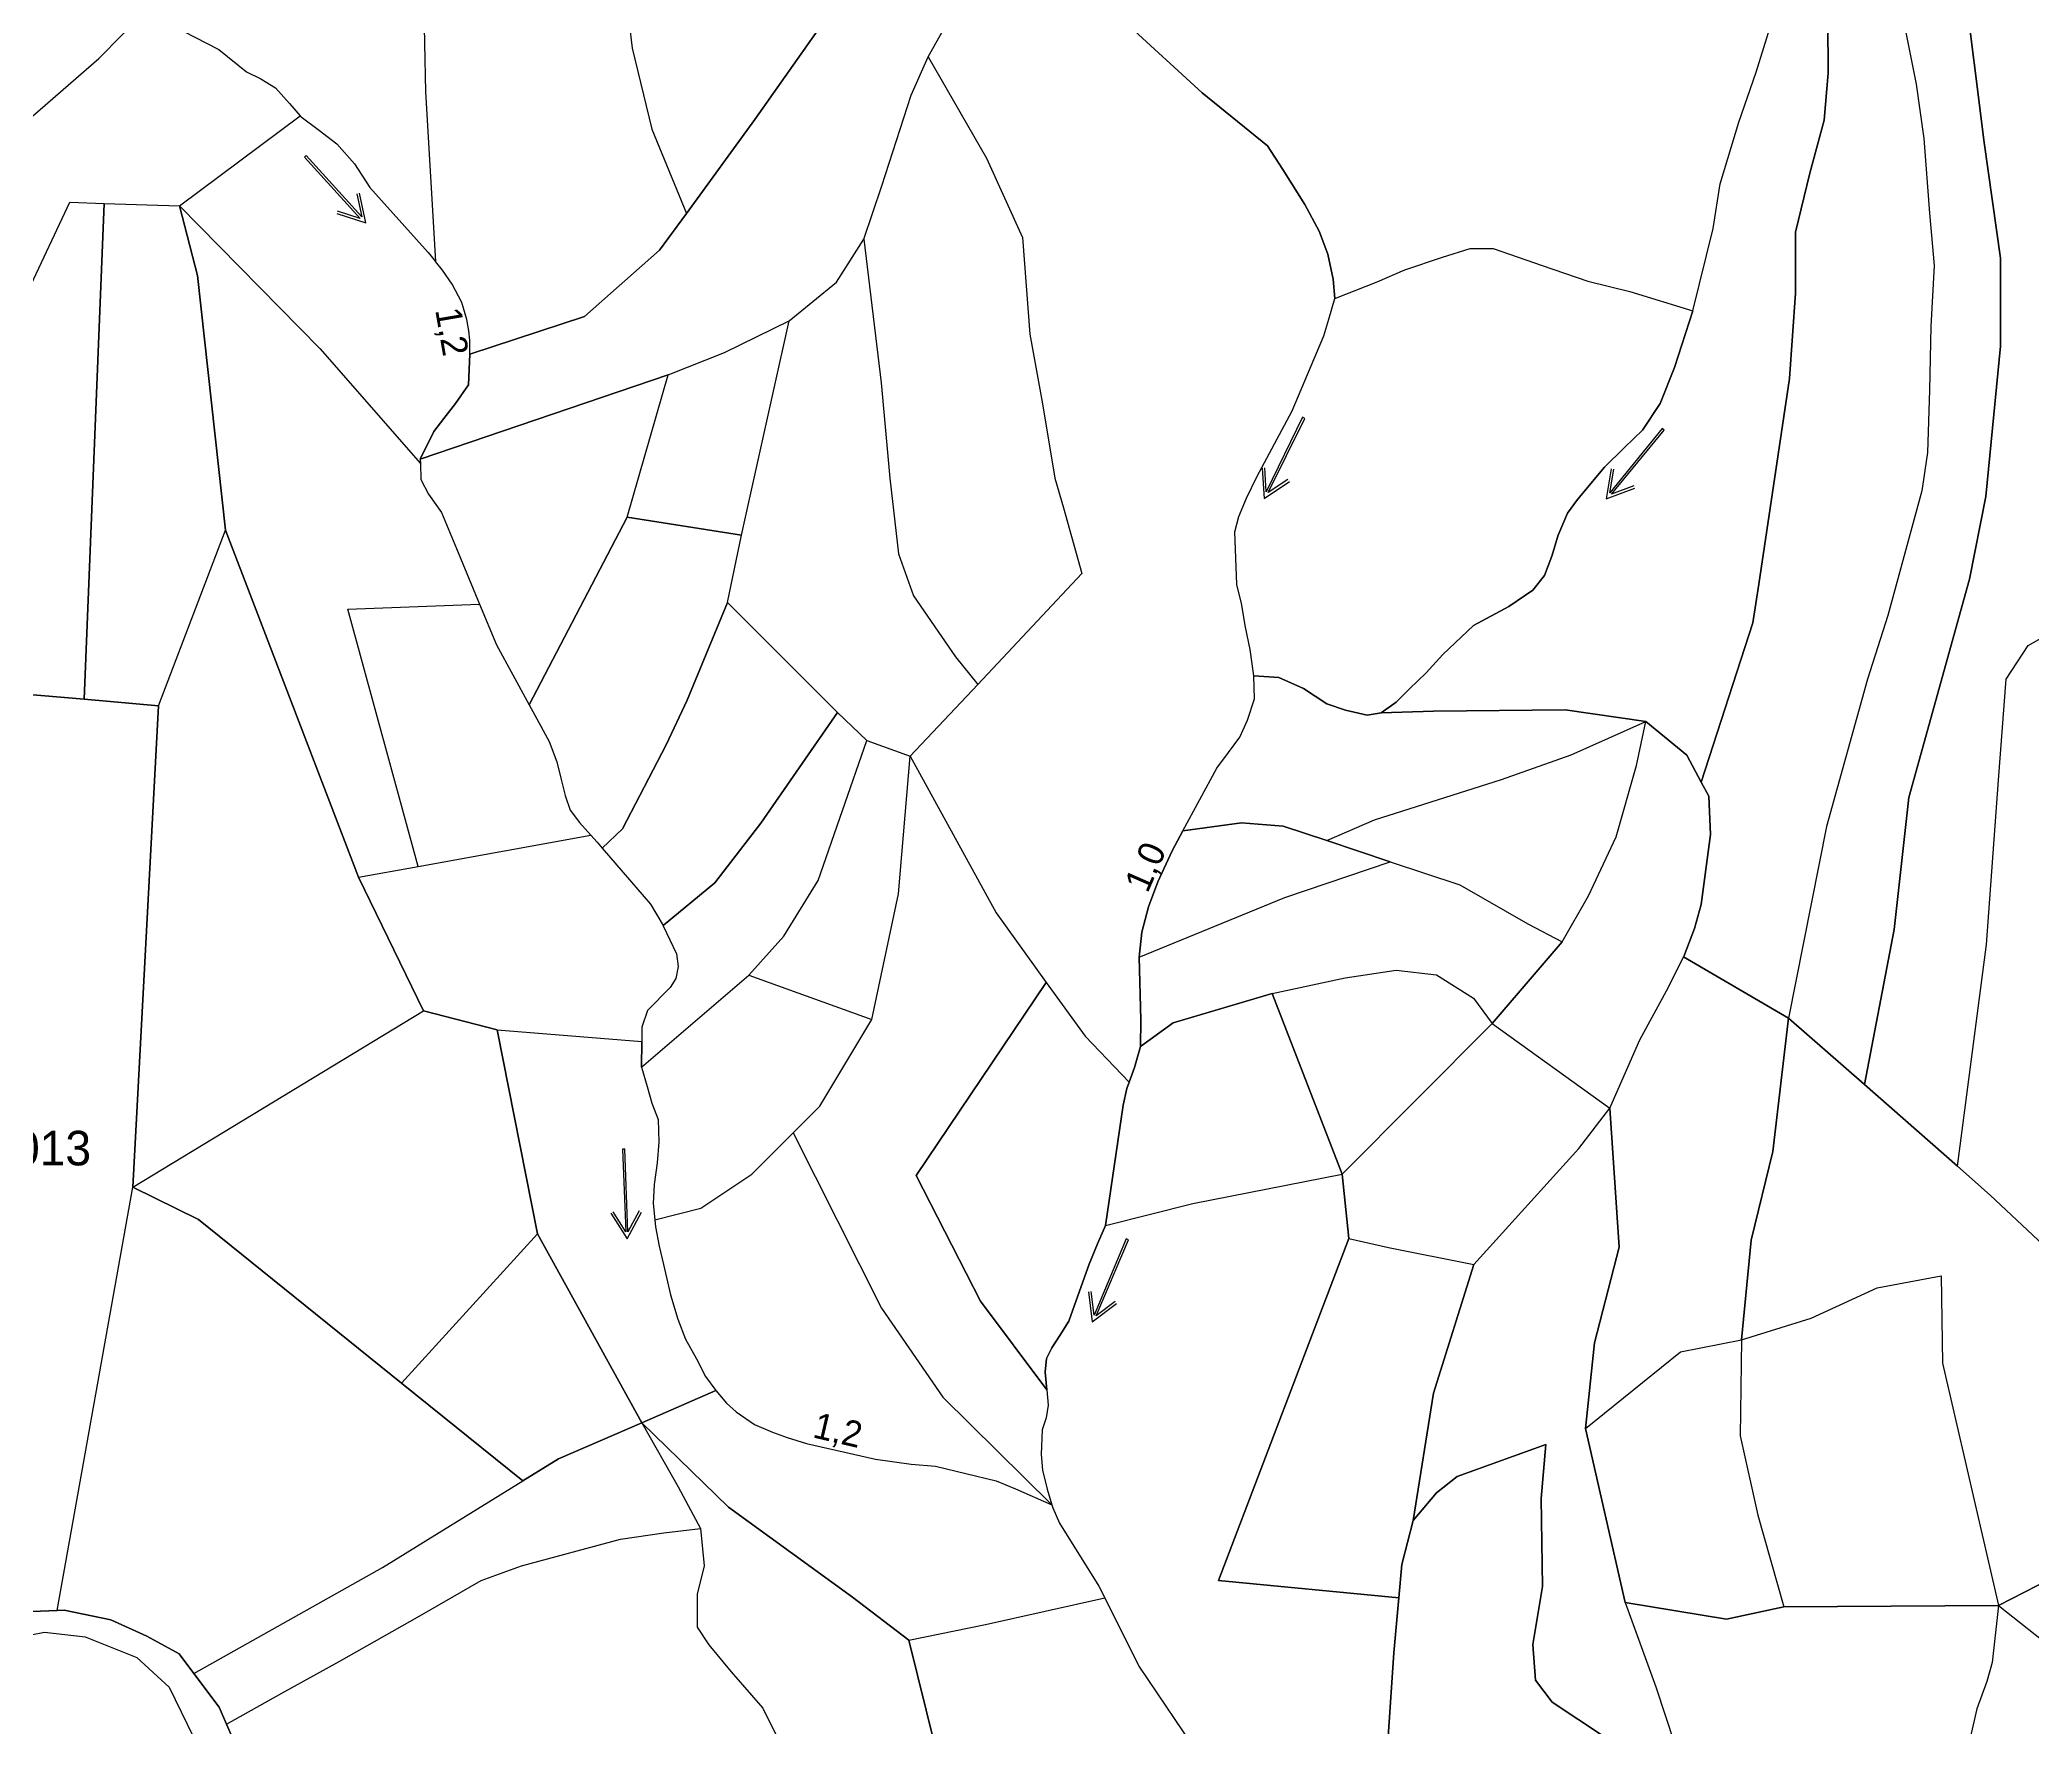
# Model space of a CAD drawing. Extents: x -6 to 556710, y -10 to 1845877.
# Drawn here: x 553300 to 554453, y 1841318 to 1842294 of the extents above; entities that cross this region are included whole.
import ezdxf

# ---------------------------------------------------------------- set-up
doc = ezdxf.new("R2010")
doc.units = 0
for name, color, linetype in [('Level 12', 7, 'Continuous'), ('Level 2', 7, 'Continuous'), ('Level 31', 7, 'Continuous'), ('Level 34', 7, 'Continuous'), ('Level 35', 7, 'Continuous'), ('Level 53', 7, 'Continuous'), ('Level 63', 7, 'Continuous')]:
    doc.layers.add(name, color=color, linetype=linetype)

msp = doc.modelspace()

# ---------------------------------------------------------------- linework, layer by layer
at = {"layer": 'Level 12'}
for p, q in [((553813.8, 1842284.59), (553836.62, 1842325.59)), ((553380.41, 1842198.23), (553450.28, 1842250.45)), ((553336.86, 1842199.67), (553325.22, 1841912.66)), ((553336.86, 1842199.67), (553380.41, 1842198.23)), ((553663.17, 1842100.53), (553519.77, 1842051.56)), ((553639.45, 1842018.08), (553663.17, 1842100.53)), ((553639.45, 1842018.08), (553582.74, 1841909.45)), ((553705.75, 1842007.56), (553639.45, 1842018.08)), ((553368.23, 1841908.94), (553407.09, 1842010.47)), ((553484.04, 1841809.64), (553407.09, 1842010.47)), ((553697.66, 1841968.72), (553705.75, 1842007.56)), ((553761.23, 1841905.06), (553697.66, 1841968.72)), ((553842.42, 1841921.29), (553803.27, 1841879.69)), ((553325.22, 1841912.66), (553264.5, 1841917.92)), ((553368.23, 1841908.94), (553325.22, 1841912.66)), ((553368.23, 1841908.94), (553353.4, 1841630.26)), ((553778.24, 1841888.87), (553761.23, 1841905.06)), ((553778.24, 1841888.87), (553803.27, 1841879.69)), ((553518.48, 1841815.88), (553618.48, 1841833.99)), ((554081.03, 1841818.65), (554044.49, 1841830.86)), ((553484.04, 1841809.64), (553518.48, 1841815.88)), ((553521.57, 1841732.27), (553484.04, 1841809.64)), ((554180.75, 1841772.24), (554140.23, 1841725.02)), ((554311.74, 1841728.1), (554250.96, 1841763.59)), ((553647.85, 1841699.77), (553709.98, 1841753.03)), ((553709.98, 1841753.03), (553781.16, 1841727.39)), ((554053.41, 1841637.71), (554012.87, 1841742.38)), ((553353.4, 1841630.26), (553521.57, 1841732.27)), ((553564.27, 1841721.31), (553521.57, 1841732.27)), ((554053.41, 1841637.71), (554140.23, 1841725.02)), ((554140.23, 1841725.02), (554208.31, 1841676.06)), ((554355.57, 1841689.63), (554311.74, 1841728.1)), ((553564.27, 1841721.31), (553647.93, 1841714.54)), ((553587.68, 1841603.33), (553564.27, 1841721.31)), ((554409.39, 1841642.39), (554355.57, 1841689.63)), ((554057.26, 1841600.5), (554053.41, 1841637.71)), ((553309.54, 1841385.24), (553353.4, 1841630.26)), ((553508.82, 1841516.88), (553587.68, 1841603.33)), ((553647.9, 1841493.92), (553587.68, 1841603.33)), ((553579.08, 1841460.22), (553508.82, 1841516.88)), ((553690.81, 1841512.6), (553647.9, 1841493.92)), ((554217.18, 1841389.81), (554194.24, 1841490.52)), ((554433.21, 1841388.19), (554308.97, 1841387.43))]:
    msp.add_line(p, q, dxfattribs=at)
for points in [[(553347.18, 1842827.62), (553395.8, 1842799.21), (553405.2, 1842790.94), (553419.17, 1842769.26), (553428.29, 1842750.43), (553466.2, 1842691.69), (553520.36, 1842634.64), (553600.17, 1842558.77), (553617.28, 1842527.97), (553624.12, 1842491.46), (553630.96, 1842435.55), (553632.1, 1842373.94), (553642.36, 1842289.51), (553653.77, 1842242.73), (553673.81, 1842193.9)], [(552964.33, 1842455.83), (553027.29, 1842412.07), (553083.21, 1842368.78), (553144.41, 1842312.83), (553195.06, 1842254.77), (553245.71, 1842209.37), (553281.98, 1842238.49), (553333.7, 1842283.52), (553360.32, 1842310.54)], [(553478.24, 1842449.75), (553502, 1842389.53), (553521.63, 1842320.76), (553522.86, 1842264.28), (553528.64, 1842165.96)], [(554010.03, 1842233.02), (553972.32, 1842263.69), (553928.58, 1842303.87), (553889.85, 1842322.53), (553836.62, 1842325.59)], [(554355.57, 1841689.63), (554372.87, 1841779.47), (554381.35, 1841855.9), (554416.36, 1841982.2), (554425.91, 1842029.98), (554434.4, 1842117.03), (554434.4, 1842167.98), (554424.85, 1842234.86), (554413.18, 1842328.96)], [(554376.38, 1842314.99), (554385.47, 1842268.71), (554390.06, 1842237.23), (554393.34, 1842193.94), (554395.96, 1842163.77), (554394, 1842128.35), (554393.36, 1842091.62), (554392.05, 1842055.55), (554388.77, 1842033.25), (554369.12, 1841961.1), (554357.32, 1841924.37), (554333.72, 1841839.11), (554311.74, 1841728.1)], [(554256.34, 1842137.4), (554268.09, 1842185.05), (554272.06, 1842210.93), (554283.01, 1842246.77), (554292.95, 1842275.63), (554301.82, 1842304.14)], [(554261.09, 1841864.76), (554291.03, 1841956.83), (554294.56, 1841979.22), (554312.23, 1842098.24), (554315.76, 1842147.73), (554315.76, 1842183.08), (554324, 1842217.25), (554332.25, 1842247.89), (554334.6, 1842275), (554334.51, 1842304.89)], [(553776.43, 1842179.01), (553786.92, 1842209.83), (553803.97, 1842262.29), (553813.8, 1842284.59)], [(553813.8, 1842284.59), (553847.53, 1842225.79), (553868.33, 1842179.87), (553872.63, 1842123.89), (553879.8, 1842083.71), (553886.97, 1842040.65), (553891.99, 1842023.43), (553902.75, 1841985.4), (553842.42, 1841921.29)], [(553276.52, 1842114.53), (553316.96, 1842200.33), (553336.86, 1842199.67)], [(553407.09, 1842010.47), (553390.72, 1842157.97), (553380.41, 1842198.23)], [(553380.41, 1842198.23), (553461.64, 1842115.66), (553519.81, 1842049.17)], [(553733.18, 1842131.79), (553760.7, 1842154.09), (553776.43, 1842179.01)], [(553776.43, 1842179.01), (553786.57, 1842095.9), (553791.59, 1842040.65), (553796.61, 1841996.88), (553805.22, 1841972.48), (553829.6, 1841937.32), (553842.42, 1841921.29)], [(554049.02, 1842144.64), (554073.62, 1842154.2), (554089.53, 1842161.17), (554111.42, 1842168.63), (554127.33, 1842173.61), (554140.76, 1842173.61), (554169.11, 1842163.66), (554195.47, 1842154.7), (554219.84, 1842148.73), (554256.34, 1842137.4)], [(553663.17, 1842100.53), (553695.82, 1842113.43), (553733.18, 1842131.79)], [(553705.75, 1842007.56), (553724.18, 1842090.9), (553733.18, 1842131.79)], [(553518.48, 1841815.88), (553477.84, 1841964.9), (553554.06, 1841967.74)], [(553697.66, 1841968.72), (553674.21, 1841912.09), (553662.08, 1841886.2), (553636.87, 1841837.68), (553625.1, 1841826.51)], [(554409.39, 1841642.39), (554426.28, 1841770.77), (554433.15, 1841865.92), (554437.73, 1841924.39), (554450.34, 1841943.88), (554501.47, 1841972.45)], [(553761.23, 1841905.06), (553716.81, 1841841.02), (553690.29, 1841806.47), (553660.28, 1841781.81)], [(554044.49, 1841830.86), (554072.11, 1841842.91), (554145.63, 1841866.23), (554185.97, 1841880.58), (554229.17, 1841899.73)], [(554229.17, 1841899.73), (554182.38, 1841906.6), (554106.18, 1841905.7), (554075.87, 1841904.85)], [(554180.75, 1841772.24), (554195.83, 1841798.95), (554211.97, 1841833.04), (554223.62, 1841874.3), (554229.17, 1841899.73)], [(554261.09, 1841864.76), (554252.75, 1841880.37), (554229.17, 1841899.73)], [(553709.98, 1841753.03), (553730.26, 1841775.52), (553750, 1841807.82), (553778.24, 1841888.87)], [(553781.16, 1841727.39), (553796.49, 1841800.04), (553803.27, 1841879.69)], [(553803.27, 1841879.69), (553853.01, 1841788.98), (553882.1, 1841748.79)], [(554250.96, 1841763.59), (554251.08, 1841763.83), (554257.18, 1841779.92), (554261.07, 1841793.8), (554266.61, 1841834.3), (554265.5, 1841856.5), (554261.09, 1841864.76)], [(554044.49, 1841830.86), (554019.21, 1841839.31), (553995.01, 1841841.1), (553961.21, 1841836.55)], [(553935.86, 1841763.36), (554020.07, 1841798.02), (554081.03, 1841818.65)], [(554081.03, 1841818.65), (554121.37, 1841805.2), (554160.82, 1841782.77), (554180.75, 1841772.24)], [(554208.31, 1841676.06), (554225.58, 1841715.56), (554242.21, 1841746.07), (554250.96, 1841763.59)], [(553882.38, 1841512.96), (553843.99, 1841564.33), (553806.74, 1841636.95), (553882.1, 1841748.79)], [(553882.1, 1841748.79), (553904.61, 1841717.68), (553929.97, 1841691.06)], [(554012.87, 1841742.38), (554055, 1841751.35), (554084.59, 1841755.84), (554107.9, 1841753.15), (554129.41, 1841739.69), (554140.23, 1841725.02)], [(554012.87, 1841742.38), (553955.49, 1841725.34), (553936.69, 1841711.61)], [(553735.67, 1841661.74), (553751.03, 1841677.11), (553781.16, 1841727.39)], [(554311.74, 1841728.1), (554302.64, 1841650.98), (554289.98, 1841599.52), (554284.44, 1841541.82)], [(554129.59, 1841585.6), (554190.23, 1841652.65), (554208.31, 1841676.06)], [(554194.24, 1841490.52), (554199.35, 1841540.09), (554213.59, 1841595.51), (554208.31, 1841676.06)], [(553655.54, 1841611.42), (553682.22, 1841618.1), (553711.71, 1841637.77), (553735.67, 1841661.74)], [(553735.67, 1841661.74), (553786.66, 1841560.32), (553822.29, 1841508.68), (553885.23, 1841446.5)], [(554409.39, 1841642.39), (554428.45, 1841625.66), (554499.33, 1841559.01)], [(553916.38, 1841608.17), (553966.84, 1841620.73), (554053.41, 1841637.71)], [(553508.82, 1841516.88), (553391.44, 1841611.55), (553353.4, 1841630.26)], [(554086.16, 1841392.65), (553981.74, 1841402.54), (554057.26, 1841600.5)], [(554057.26, 1841600.5), (554080.18, 1841595.36), (554129.59, 1841585.6)], [(554129.59, 1841585.6), (554106.19, 1841511.1), (554094.34, 1841437.38)], [(554284.44, 1841541.82), (554324.8, 1841554.45), (554362.93, 1841572.1), (554399.95, 1841578.91), (554400.77, 1841528.33), (554415.01, 1841466.57), (554433.21, 1841388.19)], [(554499.33, 1841559.01), (554493.9, 1841512.42), (554484.61, 1841448.01), (554482.62, 1841436.72), (554475.98, 1841419.46), (554463.37, 1841403.52), (554433.21, 1841388.19)], [(554194.24, 1841490.52), (554249.24, 1841534.93), (554284.44, 1841541.82)], [(554284.44, 1841541.82), (554283.65, 1841486.4), (554293.94, 1841440.48), (554308.97, 1841387.43)], [(553647.9, 1841493.92), (553599.73, 1841472.95), (553579.08, 1841460.22)], [(553802.58, 1841368.06), (553769.96, 1841392.87), (553698.2, 1841445.09), (553647.9, 1841493.92)], [(553647.9, 1841493.92), (553669.07, 1841456.92), (553681.98, 1841432.78)], [(554209.7, 1841110.96), (554218.67, 1841131.59), (554225.85, 1841163.09), (554233.03, 1841206.94), (554237.01, 1841223.68), (554242.59, 1841238.83), (554242.59, 1841246.81), (554240.2, 1841261.16), (554217.08, 1841297.83), (554205.13, 1841312.19), (554174.84, 1841332.12), (554165.28, 1841344.88), (554163.68, 1841365.61), (554169.26, 1841399.11), (554168.46, 1841450.14), (554171.15, 1841481.24), (554119.84, 1841462.9), (554107.89, 1841453.33), (554094.34, 1841437.38)], [(553388.74, 1841348.86), (553497.95, 1841410.19), (553579.08, 1841460.22)], [(554094.34, 1841437.38), (554087.96, 1841411.87), (554086.16, 1841392.65)], [(553407.62, 1841319.47), (553439.53, 1841337.34), (553472.72, 1841355.79), (553519.43, 1841382.23), (553555.07, 1841402.52), (553578.42, 1841411.13), (553635.58, 1841426.5), (553660.77, 1841430.19), (553681.98, 1841432.78)], [(553681.98, 1841432.78), (553684.02, 1841411.02), (553679.94, 1841394.7), (553679.94, 1841375.65), (553686.73, 1841365.45), (553699.65, 1841349.81), (553718, 1841328.73), (553727.51, 1841309.68), (553727.93, 1841308.52)], [(553802.58, 1841368.06), (553846.96, 1841377.2), (553915.9, 1841392.53)], [(554086.16, 1841392.65), (554083.18, 1841360.83), (554079.99, 1841312.19), (554072.02, 1841284.28), (554065.65, 1841242.81), (554063.53, 1841199.3)], [(554217.18, 1841389.81), (554234.97, 1841341.08), (554245.72, 1841308.32), (554251.86, 1841288.35), (554259.02, 1841254.06)], [(554308.97, 1841387.43), (554275.74, 1841380.31), (554217.18, 1841389.81)], [(554433.21, 1841388.19), (554429.47, 1841355.1), (554426.49, 1841344.1), (554420.77, 1841328.28), (554413.66, 1841298.02), (554413.66, 1841287.02), (554414.57, 1841270.06), (554420.07, 1841259.51), (554437.03, 1841237.96), (554442.9, 1841228.01)], [(554433.21, 1841388.19), (554467.43, 1841361.21), (554555.47, 1841331.85), (554614.61, 1841305.65), (554659.85, 1841319.37)], [(553835.21, 1841204.86), (553827.38, 1841267.53), (553802.58, 1841368.06)]]:
    msp.add_lwpolyline(points, dxfattribs=at)
at = {"layer": 'Level 2'}
for p, q in [((553813.8, 1842284.59), (553836.62, 1842325.59)), ((553380.41, 1842198.23), (553450.28, 1842250.45)), ((553325.22, 1841912.66), (553336.86, 1842199.67)), ((553336.86, 1842199.67), (553380.41, 1842198.23)), ((553519.77, 1842051.56), (553663.17, 1842100.53)), ((553639.45, 1842018.08), (553663.17, 1842100.53)), ((553519.77, 1842051.56), (553519.81, 1842049.17)), ((553582.74, 1841909.45), (553639.45, 1842018.08)), ((553639.45, 1842018.08), (553705.75, 1842007.56)), ((553368.23, 1841908.94), (553407.09, 1842010.47)), ((553407.09, 1842010.47), (553484.04, 1841809.64)), ((553697.66, 1841968.72), (553705.75, 1842007.56)), ((553697.66, 1841968.72), (553761.23, 1841905.06)), ((553803.27, 1841879.69), (553842.42, 1841921.29)), ((553264.5, 1841917.92), (553325.22, 1841912.66)), ((553325.22, 1841912.66), (553368.23, 1841908.94)), ((553353.4, 1841630.26), (553368.23, 1841908.94)), ((553761.23, 1841905.06), (553778.24, 1841888.87)), ((553778.24, 1841888.87), (553803.27, 1841879.69)), ((553518.48, 1841815.88), (553618.48, 1841833.99)), ((554044.49, 1841830.86), (554081.03, 1841818.65)), ((553484.04, 1841809.64), (553518.48, 1841815.88)), ((553484.04, 1841809.64), (553521.57, 1841732.27)), ((554140.23, 1841725.02), (554180.75, 1841772.24)), ((554250.96, 1841763.59), (554311.74, 1841728.1)), ((553647.85, 1841699.77), (553709.98, 1841753.03)), ((553709.98, 1841753.03), (553781.16, 1841727.39)), ((554012.87, 1841742.38), (554053.41, 1841637.71)), ((553353.4, 1841630.26), (553521.57, 1841732.27)), ((553521.57, 1841732.27), (553564.27, 1841721.31)), ((554053.41, 1841637.71), (554140.23, 1841725.02)), ((554140.23, 1841725.02), (554208.31, 1841676.06)), ((554311.74, 1841728.1), (554355.57, 1841689.63)), ((553564.27, 1841721.31), (553647.93, 1841714.54)), ((553564.27, 1841721.31), (553587.68, 1841603.33)), ((553647.85, 1841699.77), (553647.93, 1841714.54)), ((554355.57, 1841689.63), (554409.39, 1841642.39)), ((554053.41, 1841637.71), (554057.26, 1841600.5)), ((553309.54, 1841385.24), (553353.4, 1841630.26)), ((553508.82, 1841516.88), (553587.68, 1841603.33)), ((553587.68, 1841603.33), (553647.9, 1841493.92)), ((553508.82, 1841516.88), (553579.08, 1841460.22)), ((553647.9, 1841493.92), (553690.81, 1841512.6)), ((554194.24, 1841490.52), (554217.18, 1841389.81)), ((554308.97, 1841387.43), (554433.21, 1841388.19))]:
    msp.add_line(p, q, dxfattribs=at)
for points in [[(553347.18, 1842827.62), (553395.8, 1842799.21), (553405.2, 1842790.94), (553419.17, 1842769.26), (553428.29, 1842750.43), (553466.2, 1842691.69), (553520.36, 1842634.64), (553600.17, 1842558.77), (553617.28, 1842527.97), (553624.12, 1842491.46), (553630.96, 1842435.55), (553632.1, 1842373.94), (553642.36, 1842289.51), (553653.77, 1842242.73), (553673.81, 1842193.9)], [(552964.33, 1842455.83), (553027.29, 1842412.07), (553083.21, 1842368.78), (553144.41, 1842312.83), (553195.06, 1842254.77), (553245.71, 1842209.37), (553281.98, 1842238.49), (553333.7, 1842283.52), (553360.32, 1842310.54)], [(553478.24, 1842449.75), (553502, 1842389.53), (553521.63, 1842320.76), (553522.86, 1842264.28), (553528.64, 1842165.96)], [(553673.81, 1842193.9), (553713.33, 1842248.17), (553768.39, 1842326.33), (553782.47, 1842371.18)], [(553836.62, 1842325.59), (553889.85, 1842322.53), (553928.58, 1842303.87), (553972.32, 1842263.69), (554010.03, 1842233.02), (554019.03, 1842219.25), (554031.67, 1842198.97), (554039.96, 1842183.55), (554044.96, 1842170.26), (554048.17, 1842155.82), (554049.02, 1842144.64)], [(554413.18, 1842328.96), (554424.85, 1842234.86), (554434.4, 1842167.98), (554434.4, 1842117.03), (554425.91, 1842029.98), (554416.36, 1841982.2), (554381.35, 1841855.9), (554372.87, 1841779.47), (554355.57, 1841689.63)], [(554376.38, 1842314.99), (554385.47, 1842268.71), (554390.06, 1842237.23), (554393.34, 1842193.94), (554395.96, 1842163.77), (554394, 1842128.35), (554393.36, 1842091.62), (554392.05, 1842055.55), (554388.77, 1842033.25), (554369.12, 1841961.1), (554357.32, 1841924.37), (554333.72, 1841839.11), (554311.74, 1841728.1)], [(553360.32, 1842310.54), (553362.21, 1842309.69), (553403.17, 1842288.74), (553419.09, 1842275.75), (553427.52, 1842271.77), (553435.9, 1842266.65), (553444.07, 1842257.43), (553450.28, 1842250.45)], [(554256.34, 1842137.4), (554268.09, 1842185.05), (554272.06, 1842210.93), (554283.01, 1842246.77), (554292.95, 1842275.63), (554301.82, 1842304.14)], [(554334.51, 1842304.89), (554334.6, 1842275), (554332.25, 1842247.89), (554324, 1842217.25), (554315.76, 1842183.08), (554315.76, 1842147.73), (554312.23, 1842098.24), (554294.56, 1841979.22), (554291.03, 1841956.83), (554261.09, 1841864.76)], [(553776.43, 1842179.01), (553786.92, 1842209.83), (553803.97, 1842262.29), (553813.8, 1842284.59)], [(553813.8, 1842284.59), (553847.53, 1842225.79), (553868.33, 1842179.87), (553872.63, 1842123.89), (553879.8, 1842083.71), (553886.97, 1842040.65), (553891.99, 1842023.43), (553902.75, 1841985.4), (553842.42, 1841921.29)], [(553450.28, 1842250.45), (553450.83, 1842249.84), (553460.69, 1842242.52), (553471.53, 1842234.07), (553481.68, 1842222.6), (553490.56, 1842208.9), (553524.4, 1842171.27), (553528.64, 1842165.96)], [(553276.52, 1842114.53), (553316.96, 1842200.33), (553336.86, 1842199.67)], [(553380.41, 1842198.23), (553461.64, 1842115.66), (553519.81, 1842049.17)], [(553380.41, 1842198.23), (553390.72, 1842157.97), (553407.09, 1842010.47)], [(553548.41, 1842112.48), (553614.74, 1842134.12), (553658.27, 1842172.56), (553673.81, 1842193.9)], [(553733.18, 1842131.79), (553760.7, 1842154.09), (553776.43, 1842179.01)], [(553776.43, 1842179.01), (553786.57, 1842095.9), (553791.59, 1842040.65), (553796.61, 1841996.88), (553805.22, 1841972.48), (553829.6, 1841937.32), (553842.42, 1841921.29)], [(554049.02, 1842144.64), (554073.62, 1842154.2), (554089.53, 1842161.17), (554111.42, 1842168.63), (554127.33, 1842173.61), (554140.76, 1842173.61), (554169.11, 1842163.66), (554195.47, 1842154.7), (554219.84, 1842148.73), (554256.34, 1842137.4)], [(553548.41, 1842112.48), (553548.53, 1842120.57), (553547.91, 1842126), (553546.78, 1842132.52), (553543.77, 1842142.24), (553538.28, 1842152.92), (553532.6, 1842161.01), (553528.64, 1842165.96)], [(554002.13, 1841926.28), (554000.07, 1841941.52), (553997.42, 1841954.31), (553995.15, 1841968), (553992.39, 1841979.15), (553991.25, 1842009.48), (553993.5, 1842018.52), (553997.97, 1842029.03), (554003.87, 1842041.33), (554024.47, 1842079.69), (554042.63, 1842122.93), (554045.57, 1842132.61), (554049.02, 1842144.64)], [(553663.17, 1842100.53), (553695.82, 1842113.43), (553733.18, 1842131.79)], [(553705.75, 1842007.56), (553724.18, 1842090.9), (553733.18, 1842131.79)], [(554075.87, 1841904.85), (554084.51, 1841910.91), (554092.4, 1841918.68), (554102.04, 1841927.93), (554111.53, 1841938.53), (554129.26, 1841955.39), (554149.75, 1841966.27), (554163.67, 1841975.75), (554170.36, 1841984.37), (554174.67, 1841995.56), (554178.27, 1842007.66), (554183.84, 1842020.29), (554189.55, 1842028.25), (554205.23, 1842046.98), (554216.73, 1842058.41), (554227.1, 1842068.38), (554237.41, 1842083.87), (554245.77, 1842104.69), (554256.34, 1842137.4)], [(553519.77, 1842051.56), (553527.62, 1842067.65), (553533.3, 1842075.23), (553540.11, 1842083.8), (553547.6, 1842094.72), (553548.41, 1842112.48)], [(553519.81, 1842049.17), (553519.98, 1842039.8), (553524.47, 1842031.3), (553532.02, 1842020.86), (553540.71, 1842000), (553554.06, 1841967.74)], [(553518.48, 1841815.88), (553477.84, 1841964.9), (553554.06, 1841967.74)], [(553554.06, 1841967.74), (553563.85, 1841944.1), (553582.74, 1841909.45)], [(553625.1, 1841826.51), (553636.87, 1841837.68), (553662.08, 1841886.2), (553674.21, 1841912.09), (553697.66, 1841968.72)], [(554409.39, 1841642.39), (554426.28, 1841770.77), (554433.15, 1841865.92), (554437.73, 1841924.39), (554450.34, 1841943.88), (554501.47, 1841972.45)], [(553961.21, 1841836.55), (553980.72, 1841872.75), (553987.54, 1841881.9), (553994.02, 1841890.64), (553998.48, 1841900.48), (554002.55, 1841912.87), (554002.13, 1841926.28)], [(554002.13, 1841926.28), (554016.76, 1841925.26), (554030.95, 1841918.99), (554044.43, 1841910.07), (554055.26, 1841906.27), (554067.72, 1841903.39), (554075.87, 1841904.85)], [(553582.74, 1841909.45), (553585.99, 1841903.48), (553594.44, 1841888.28), (553598.79, 1841876.54), (553601.17, 1841867.06), (553603.53, 1841856.91), (553606.45, 1841848.55), (553611.83, 1841841.31), (553618.48, 1841833.99)], [(553660.28, 1841781.81), (553690.29, 1841806.47), (553716.81, 1841841.02), (553761.23, 1841905.06)], [(554044.49, 1841830.86), (554072.11, 1841842.91), (554145.63, 1841866.23), (554185.97, 1841880.58), (554229.17, 1841899.73)], [(554075.87, 1841904.85), (554106.18, 1841905.7), (554182.38, 1841906.6), (554229.17, 1841899.73)], [(554180.75, 1841772.24), (554195.83, 1841798.95), (554211.97, 1841833.04), (554223.62, 1841874.3), (554229.17, 1841899.73)], [(554229.17, 1841899.73), (554252.75, 1841880.37), (554261.09, 1841864.76)], [(553709.98, 1841753.03), (553730.26, 1841775.52), (553750, 1841807.82), (553778.24, 1841888.87)], [(553781.16, 1841727.39), (553796.49, 1841800.04), (553803.27, 1841879.69)], [(553803.27, 1841879.69), (553853.01, 1841788.98), (553882.1, 1841748.79)], [(554261.09, 1841864.76), (554265.5, 1841856.5), (554266.61, 1841834.3), (554261.07, 1841793.8), (554257.18, 1841779.92), (554251.08, 1841763.83), (554250.96, 1841763.59)], [(553961.21, 1841836.55), (553995.01, 1841841.1), (554019.21, 1841839.31), (554044.49, 1841830.86)], [(553618.48, 1841833.99), (553622.16, 1841829.94), (553625.1, 1841826.51)], [(553935.86, 1841763.36), (553937.32, 1841777.84), (553941.15, 1841792.49), (553946.72, 1841806.95), (553954.95, 1841824.94), (553961.21, 1841836.55)], [(553625.1, 1841826.51), (553653.04, 1841794), (553660.28, 1841781.81)], [(553935.86, 1841763.36), (554020.07, 1841798.02), (554081.03, 1841818.65)], [(554081.03, 1841818.65), (554121.37, 1841805.2), (554160.82, 1841782.77), (554180.75, 1841772.24)], [(553660.28, 1841781.81), (553660.43, 1841781.55), (553668.04, 1841765.3), (553668.93, 1841758.04), (553667.61, 1841751.02), (553664.35, 1841745.89), (553651.22, 1841732.51), (553647.98, 1841722.89), (553647.93, 1841714.54)], [(553936.69, 1841711.61), (553936.89, 1841727.1), (553935.86, 1841763.36)], [(554208.31, 1841676.06), (554225.58, 1841715.56), (554242.21, 1841746.07), (554250.96, 1841763.59)], [(553882.1, 1841748.79), (553806.74, 1841636.95), (553843.99, 1841564.33), (553882.38, 1841512.96)], [(553882.1, 1841748.79), (553904.61, 1841717.68), (553929.97, 1841691.06)], [(554012.87, 1841742.38), (554055, 1841751.35), (554084.59, 1841755.84), (554107.9, 1841753.15), (554129.41, 1841739.69), (554140.23, 1841725.02)], [(553936.69, 1841711.61), (553955.49, 1841725.34), (554012.87, 1841742.38)], [(553735.67, 1841661.74), (553751.03, 1841677.11), (553781.16, 1841727.39)], [(554284.44, 1841541.82), (554289.98, 1841599.52), (554302.64, 1841650.98), (554311.74, 1841728.1)], [(553929.97, 1841691.06), (553933.05, 1841699.56), (553936.69, 1841711.61)], [(553647.85, 1841699.77), (553651.01, 1841688.47), (553653.87, 1841678.95), (553657.4, 1841669.41), (553657.79, 1841656.37), (553656.92, 1841644.34), (553655.06, 1841631.73), (553654.63, 1841620.89), (553655.54, 1841611.42)], [(553916.38, 1841608.17), (553926.58, 1841677.74), (553928.66, 1841687.43), (553929.97, 1841691.06)], [(554129.59, 1841585.6), (554190.23, 1841652.65), (554208.31, 1841676.06)], [(554208.31, 1841676.06), (554213.59, 1841595.51), (554199.35, 1841540.09), (554194.24, 1841490.52)], [(553655.54, 1841611.42), (553682.22, 1841618.1), (553711.71, 1841637.77), (553735.67, 1841661.74)], [(553735.67, 1841661.74), (553786.66, 1841560.32), (553822.29, 1841508.68), (553885.23, 1841446.5)], [(554409.39, 1841642.39), (554428.45, 1841625.66), (554499.33, 1841559.01)], [(553916.38, 1841608.17), (553966.84, 1841620.73), (554053.41, 1841637.71)], [(553353.4, 1841630.26), (553391.44, 1841611.55), (553508.82, 1841516.88)], [(553655.54, 1841611.42), (553655.94, 1841607.29), (553657.94, 1841596.05), (553660.53, 1841585.55), (553664.56, 1841568.04), (553668.8, 1841553.8), (553673.21, 1841542.36), (553679.72, 1841530.95), (553684.76, 1841520.71), (553690.81, 1841512.6)], [(553882.38, 1841512.96), (553881.53, 1841523.27), (553882.29, 1841531.09), (553885.23, 1841537.33), (553890, 1841544.35), (553895.1, 1841552.64), (553898.38, 1841561.88), (553906.93, 1841585.64), (553911.74, 1841597.44), (553916.38, 1841608.17)], [(554057.26, 1841600.5), (553981.74, 1841402.54), (554086.16, 1841392.65)], [(554057.26, 1841600.5), (554080.18, 1841595.36), (554129.59, 1841585.6)], [(554094.34, 1841437.38), (554106.19, 1841511.1), (554129.59, 1841585.6)], [(554284.44, 1841541.82), (554324.8, 1841554.45), (554362.93, 1841572.1), (554399.95, 1841578.91), (554400.77, 1841528.33), (554415.01, 1841466.57), (554433.21, 1841388.19)], [(554433.21, 1841388.19), (554463.37, 1841403.52), (554475.98, 1841419.46), (554482.62, 1841436.72), (554484.61, 1841448.01), (554493.9, 1841512.42), (554499.33, 1841559.01)], [(554194.24, 1841490.52), (554249.24, 1841534.93), (554284.44, 1841541.82)], [(554284.44, 1841541.82), (554283.65, 1841486.4), (554293.94, 1841440.48), (554308.97, 1841387.43)], [(553690.81, 1841512.6), (553696.96, 1841505.25), (553702.68, 1841500.16), (553713.13, 1841492.81), (553723.63, 1841488.52), (553732.18, 1841485.45), (553743.26, 1841481.9), (553783.2, 1841472.93), (553803.87, 1841469.96), (553818.03, 1841468.75), (553853.11, 1841460.38), (553864.31, 1841455.71), (553885.23, 1841446.5)], [(553882.38, 1841512.96), (553883.17, 1841504.07), (553881.96, 1841496.77), (553879.78, 1841489.76), (553879.05, 1841475.54), (553879.96, 1841466.38), (553882.51, 1841455.4), (553885.23, 1841446.5)], [(553579.08, 1841460.22), (553599.73, 1841472.95), (553647.9, 1841493.92)], [(553647.9, 1841493.92), (553698.2, 1841445.09), (553769.96, 1841392.87), (553802.58, 1841368.06)], [(553647.9, 1841493.92), (553669.07, 1841456.92), (553681.98, 1841432.78)], [(554094.34, 1841437.38), (554107.89, 1841453.33), (554119.84, 1841462.9), (554171.15, 1841481.24), (554168.46, 1841450.14), (554169.26, 1841399.11), (554163.68, 1841365.61), (554165.28, 1841344.88), (554174.84, 1841332.12), (554205.13, 1841312.19), (554217.08, 1841297.83), (554240.2, 1841261.16), (554242.59, 1841246.81), (554242.59, 1841238.83), (554237.01, 1841223.68), (554233.03, 1841206.94), (554225.85, 1841163.09), (554218.67, 1841131.59), (554209.7, 1841110.96)], [(553388.74, 1841348.86), (553497.95, 1841410.19), (553579.08, 1841460.22)], [(553885.23, 1841446.5), (553885.79, 1841444.68), (553889.64, 1841435.75), (553912.45, 1841399.41), (553915.9, 1841392.53)], [(554086.16, 1841392.65), (554087.96, 1841411.87), (554094.34, 1841437.38)], [(553407.62, 1841319.47), (553439.53, 1841337.34), (553472.72, 1841355.79), (553519.43, 1841382.23), (553555.07, 1841402.52), (553578.42, 1841411.13), (553635.58, 1841426.5), (553660.77, 1841430.19), (553681.98, 1841432.78)], [(553681.98, 1841432.78), (553684.02, 1841411.02), (553679.94, 1841394.7), (553679.94, 1841375.65), (553686.73, 1841365.45), (553699.65, 1841349.81), (553718, 1841328.73), (553727.51, 1841309.68), (553727.93, 1841308.52)], [(553802.58, 1841368.06), (553846.96, 1841377.2), (553915.9, 1841392.53)], [(553915.9, 1841392.53), (553935.69, 1841353.08), (553972.11, 1841298.95), (553999.89, 1841260), (554016.72, 1841242.05)], [(554063.53, 1841199.3), (554065.65, 1841242.81), (554072.02, 1841284.28), (554079.99, 1841312.19), (554083.18, 1841360.83), (554086.16, 1841392.65)], [(554217.18, 1841389.81), (554275.74, 1841380.31), (554308.97, 1841387.43)], [(554217.18, 1841389.81), (554234.97, 1841341.08), (554245.72, 1841308.32), (554251.86, 1841288.35), (554259.02, 1841254.06)], [(553225.57, 1841363.29), (553230.43, 1841366.33), (553261.09, 1841377.01), (553285.47, 1841384.26), (553309.54, 1841385.24)], [(553416.1, 1841300), (553407.62, 1841319.47), (553403.36, 1841329.26), (553388.74, 1841348.86), (553380.24, 1841360.25), (553361.51, 1841370.32), (553340.64, 1841379.77), (553313.66, 1841385.41), (553309.54, 1841385.24), (553285.47, 1841384.26)], [(553309.54, 1841385.24), (553313.66, 1841385.41), (553340.64, 1841379.77), (553361.51, 1841370.32), (553380.24, 1841360.25), (553388.74, 1841348.86)], [(554433.21, 1841388.19), (554429.47, 1841355.1), (554426.49, 1841344.1), (554420.77, 1841328.28), (554413.66, 1841298.02), (554413.66, 1841287.02), (554414.57, 1841270.06), (554420.07, 1841259.51), (554437.03, 1841237.96), (554442.9, 1841228.01)], [(554433.21, 1841388.19), (554467.43, 1841361.21), (554555.47, 1841331.85), (554614.61, 1841305.65), (554659.85, 1841319.37)], [(553270.39, 1841366.45), (553302.28, 1841372.69), (553325.84, 1841369.92), (553355.65, 1841358.13), (553374.36, 1841340.79), (553388.23, 1841312.35)], [(553802.58, 1841368.06), (553827.38, 1841267.53), (553835.21, 1841204.86)], [(553388.74, 1841348.86), (553403.36, 1841329.26), (553407.62, 1841319.47)], [(553407.62, 1841319.47), (553416.1, 1841300), (553425.22, 1841275.3), (553427.71, 1841250.26), (553423.61, 1841215.23), (553421.99, 1841209.11)]]:
    msp.add_lwpolyline(points, dxfattribs=at)
at = {"layer": 'Level 31'}
for points in [[(553309.54, 1841385.24), (553285.47, 1841384.26), (553261.09, 1841377.01), (553230.43, 1841366.33), (553225.57, 1841363.29)], [(553388.74, 1841348.86), (553380.24, 1841360.25), (553361.51, 1841370.32), (553340.64, 1841379.77), (553313.66, 1841385.41), (553309.54, 1841385.24)], [(553388.74, 1841348.86), (553403.36, 1841329.26), (553407.62, 1841319.47)], [(553407.62, 1841319.47), (553416.1, 1841300), (553425.22, 1841275.3), (553427.71, 1841250.26), (553423.61, 1841215.23), (553421.99, 1841209.11)]]:
    msp.add_lwpolyline(points, dxfattribs=at)
at = {"layer": 'Level 34'}
for p, q in [((553519.77, 1842051.56), (553519.81, 1842049.17)), ((553937.32, 1841777.84), (553935.86, 1841763.36)), ((553647.93, 1841714.54), (553647.85, 1841699.77))]:
    msp.add_line(p, q, dxfattribs=at)
for points in [[(553360.32, 1842310.54), (553362.21, 1842309.69), (553403.17, 1842288.74), (553419.09, 1842275.75), (553427.52, 1842271.77), (553435.9, 1842266.65), (553444.07, 1842257.43), (553450.28, 1842250.45)], [(553450.28, 1842250.45), (553450.83, 1842249.84), (553460.69, 1842242.52), (553471.53, 1842234.07), (553481.68, 1842222.6), (553490.56, 1842208.9), (553524.4, 1842171.27), (553528.64, 1842165.96)], [(554049.02, 1842144.64), (554048.17, 1842155.82), (554044.96, 1842170.26), (554039.96, 1842183.55), (554031.67, 1842198.97), (554019.03, 1842219.25), (554010.03, 1842233.02)], [(553548.41, 1842112.48), (553548.53, 1842120.57), (553547.91, 1842126), (553546.78, 1842132.52), (553543.77, 1842142.24), (553538.28, 1842152.92), (553532.6, 1842161.01), (553528.64, 1842165.96)], [(554002.13, 1841926.28), (554000.07, 1841941.52), (553997.42, 1841954.31), (553995.15, 1841968), (553992.39, 1841979.15), (553991.25, 1842009.48), (553993.5, 1842018.52), (553997.97, 1842029.03), (554003.87, 1842041.33), (554024.47, 1842079.69), (554042.63, 1842122.93), (554045.57, 1842132.61), (554049.02, 1842144.64)], [(554256.34, 1842137.4), (554245.77, 1842104.69), (554237.41, 1842083.87), (554227.1, 1842068.38), (554216.73, 1842058.41), (554205.23, 1842046.98), (554189.55, 1842028.25), (554183.84, 1842020.29), (554178.27, 1842007.66), (554174.67, 1841995.56), (554170.36, 1841984.37), (554163.67, 1841975.75), (554149.75, 1841966.27), (554129.26, 1841955.39), (554111.53, 1841938.53), (554102.04, 1841927.93), (554092.4, 1841918.68), (554084.51, 1841910.91), (554075.87, 1841904.85)], [(553548.41, 1842112.48), (553547.6, 1842094.72), (553540.11, 1842083.8), (553533.3, 1842075.23), (553527.62, 1842067.65), (553519.77, 1842051.56)], [(553519.81, 1842049.17), (553519.98, 1842039.8), (553524.47, 1842031.3), (553532.02, 1842020.86), (553540.71, 1842000), (553554.06, 1841967.74)], [(553554.06, 1841967.74), (553563.85, 1841944.1), (553582.74, 1841909.45)], [(553961.21, 1841836.55), (553980.72, 1841872.75), (553987.54, 1841881.9), (553994.02, 1841890.64), (553998.48, 1841900.48), (554002.55, 1841912.87), (554002.13, 1841926.28)], [(554075.87, 1841904.85), (554067.72, 1841903.39), (554055.26, 1841906.27), (554044.43, 1841910.07), (554030.95, 1841918.99), (554016.76, 1841925.26), (554002.13, 1841926.28)], [(553582.74, 1841909.45), (553585.99, 1841903.48), (553594.44, 1841888.28), (553598.79, 1841876.54), (553601.17, 1841867.06), (553603.53, 1841856.91), (553606.45, 1841848.55), (553611.83, 1841841.31), (553618.48, 1841833.99)], [(553618.48, 1841833.99), (553622.16, 1841829.94), (553625.1, 1841826.51)], [(553961.21, 1841836.55), (553954.95, 1841824.94), (553946.72, 1841806.95), (553941.15, 1841792.49), (553937.32, 1841777.84)], [(553625.1, 1841826.51), (553653.04, 1841794), (553660.28, 1841781.81)], [(553660.28, 1841781.81), (553660.43, 1841781.55), (553668.04, 1841765.3), (553668.93, 1841758.04), (553667.61, 1841751.02), (553664.35, 1841745.89), (553651.22, 1841732.51), (553647.98, 1841722.89), (553647.93, 1841714.54)], [(553935.86, 1841763.36), (553936.89, 1841727.1), (553936.69, 1841711.61)], [(553936.69, 1841711.61), (553933.05, 1841699.56), (553929.97, 1841691.06)], [(553647.85, 1841699.77), (553651.01, 1841688.47), (553653.87, 1841678.95), (553657.4, 1841669.41), (553657.79, 1841656.37), (553656.92, 1841644.34), (553655.06, 1841631.73), (553654.63, 1841620.89), (553655.54, 1841611.42)], [(553929.97, 1841691.06), (553928.66, 1841687.43), (553926.58, 1841677.74), (553916.38, 1841608.17)], [(553655.54, 1841611.42), (553655.94, 1841607.29), (553657.94, 1841596.05), (553660.53, 1841585.55), (553664.56, 1841568.04), (553668.8, 1841553.8), (553673.21, 1841542.36), (553679.72, 1841530.95), (553684.76, 1841520.71), (553690.81, 1841512.6)], [(553916.38, 1841608.17), (553911.74, 1841597.44), (553906.93, 1841585.64), (553898.38, 1841561.88), (553895.1, 1841552.64), (553890, 1841544.35), (553885.23, 1841537.33), (553882.29, 1841531.09), (553881.53, 1841523.27), (553882.38, 1841512.96)], [(553690.81, 1841512.6), (553696.96, 1841505.25), (553702.68, 1841500.16), (553713.13, 1841492.81), (553723.63, 1841488.52)], [(553882.38, 1841512.96), (553883.17, 1841504.07), (553881.96, 1841496.77), (553879.78, 1841489.76), (553879.05, 1841475.54), (553879.96, 1841466.38), (553882.51, 1841455.4), (553885.23, 1841446.5)], [(553723.63, 1841488.52), (553732.18, 1841485.45), (553743.26, 1841481.9), (553783.2, 1841472.93), (553803.87, 1841469.96), (553818.03, 1841468.75), (553853.11, 1841460.38), (553864.31, 1841455.71), (553885.23, 1841446.5)], [(553885.23, 1841446.5), (553885.79, 1841444.68), (553889.64, 1841435.75), (553912.45, 1841399.41), (553915.9, 1841392.53)], [(553915.9, 1841392.53), (553935.69, 1841353.08), (553972.11, 1841298.95), (553999.89, 1841260), (554016.72, 1841242.05)]]:
    msp.add_lwpolyline(points, dxfattribs=at)
at = {"layer": 'Level 35'}
for p, q in [((553483.02, 1842205.28), (553485.89, 1842191.8)), ((553488.15, 1842188.38), (553484.49, 1842205.59)), ((553471.41, 1842193.81), (553488.15, 1842188.38)), ((553484.95, 1842190.99), (553471.88, 1842195.24)), ((554007.03, 1842046.44), (554008.17, 1842028.88)), ((554009.42, 1842032.82), (554008.54, 1842046.53)), ((554209.12, 1842045.99), (554206.23, 1842028.65)), ((554008.17, 1842028.88), (554022.81, 1842038.65)), ((554021.98, 1842039.89), (554010.52, 1842032.25)), ((554206.23, 1842028.65), (554222.73, 1842034.83)), ((554208.34, 1842032.19), (554210.61, 1842045.76)), ((554222.19, 1842036.22), (554209.29, 1842031.37)), ((553630.13, 1841615.26), (553639.47, 1841600.34)), ((553638.7, 1841604.39), (553631.41, 1841616.05)), ((553639.47, 1841600.34), (553647.72, 1841615.88)), ((553646.4, 1841616.58), (553639.94, 1841604.42)), ((553906.59, 1841569.72), (553908.72, 1841552.25)), ((553909.74, 1841556.26), (553908.08, 1841569.9)), ((553908.72, 1841552.25), (553922.79, 1841562.84)), ((553921.88, 1841564.03), (553910.88, 1841555.75))]:
    msp.add_line(p, q, dxfattribs=at)
for points in [[(553485.89, 1842191.8), (553453.8, 1842227.43), (553452.68, 1842226.43), (553484.95, 1842190.99)], [(554010.52, 1842032.25), (554031.76, 1842075.24), (554030.41, 1842075.89), (554009.42, 1842032.82)], [(554209.29, 1842031.37), (554239.73, 1842068.44), (554238.58, 1842069.39), (554208.34, 1842032.19)], [(553639.94, 1841604.42), (553638.23, 1841652.34), (553636.73, 1841652.28), (553638.7, 1841604.39)], [(553910.88, 1841555.75), (553929.64, 1841599.88), (553928.26, 1841600.46), (553909.74, 1841556.26)]]:
    msp.add_lwpolyline(points, dxfattribs=at)
at = {"layer": 'Level 53'}
for points in [[(553782.47, 1842371.18), (553768.39, 1842326.33), (553713.33, 1842248.17), (553673.81, 1842193.9)], [(553673.81, 1842193.9), (553658.27, 1842172.56), (553614.74, 1842134.12), (553548.41, 1842112.48)], [(553270.39, 1841366.45), (553302.28, 1841372.69), (553325.84, 1841369.92), (553355.65, 1841358.13), (553374.36, 1841340.79), (553388.23, 1841312.35), (553397.24, 1841285.29), (553397.24, 1841232.58), (553379.91, 1841164.61), (553372.28, 1841073.74), (553363.27, 1840967.62), (553367.43, 1840909.36), (553373.54, 1840885.61)]]:
    msp.add_lwpolyline(points, dxfattribs=at)

# ---------------------------------------------------------------- texts
at = {"layer": 'Level 2'}
msp.add_text('2013', height=20, dxfattribs=at).set_placement((553269.73, 1841642.88))
at = {"layer": 'Level 34'}
for s, rotation, p in [('1,2', 279.83243, (553528.37, 1842137.99)), ('1,0', 66.35707, (553940.65, 1841799.96)), ('1,2', 346.84629, (553746.28, 1841485.57))]:
    msp.add_text(s, height=15, rotation=rotation, dxfattribs=at).set_placement(p)
at = {"layer": 'Level 63'}
for p in [(553450.28, 1842250.45), (554010.03, 1842233.02), (553673.81, 1842193.9), (553528.64, 1842165.96), (554049.02, 1842144.64), (553519.77, 1842051.56), (553519.81, 1842049.17), (553554.06, 1841967.74), (553582.74, 1841909.45), (554075.87, 1841904.85), (553618.48, 1841833.99), (553961.21, 1841836.55), (553625.1, 1841826.51), (553660.28, 1841781.81), (553935.86, 1841763.36), (553647.93, 1841714.54), (553936.69, 1841711.61), (553647.85, 1841699.77), (553929.97, 1841691.06), (553655.54, 1841611.42), (553916.38, 1841608.17), (553690.81, 1841512.6), (553882.38, 1841512.96), (553885.23, 1841446.5), (553915.9, 1841392.53)]:
    msp.add_text('D', height=0.01, dxfattribs=at).set_placement(p)

doc.saveas('drawing.dxf')
